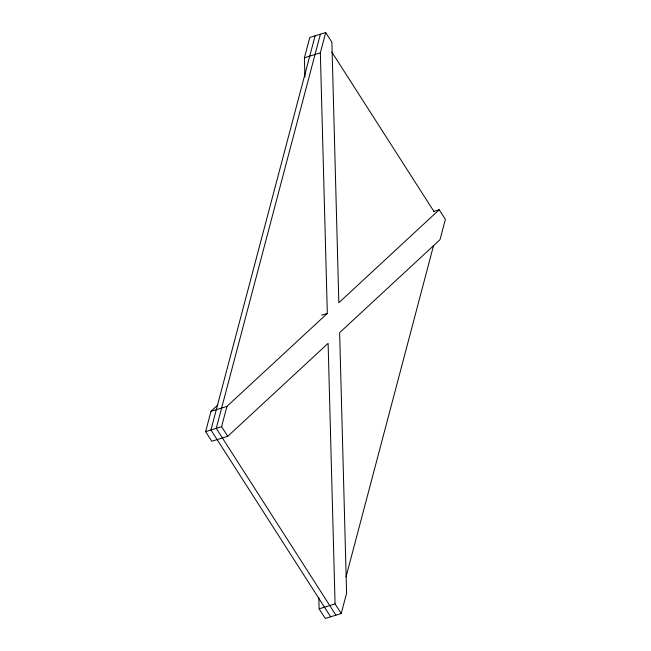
<?xml version="1.0" encoding="UTF-8"?>
<svg xmlns="http://www.w3.org/2000/svg" width="651" height="651" viewBox="0 0 651 651"><rect width="100%" height="100%" fill="white"/><g stroke="black" fill="none" stroke-linecap="round" stroke-linejoin="round"><path stroke-width="0.98" d="M318.827 597.675L319.12 608.831L325.288 618.45L341.23 613.527L335.07 603.9L328.112 343.337L227.736 436.316L211.795 441.248L205.626 431.621L210.989 411.326L217.686 405.125M304.92 77.038L304.408 57.776L309.77 37.473L325.712 32.55L331.88 42.169L338.837 302.739L439.205 209.752L445.374 219.379L440.011 239.674L339.635 332.661L346.592 593.224L341.23 613.527M315.092 35.829L210.948 429.977L330.61 616.806M320.39 34.194L216.254 428.342L335.908 615.171M227.736 436.316L221.576 426.698L226.939 406.403L327.315 313.416L320.349 52.845L325.712 32.55M346.039 576.835L433.558 245.59M304.408 57.776L320.349 52.845M433.582 211.494L439.205 209.752M321.684 315.157L327.315 313.416M210.989 411.326L226.939 406.403M205.626 431.621L221.576 426.698M319.12 608.831L335.07 603.9M331.864 52.113L434.038 211.632"/></g></svg>
